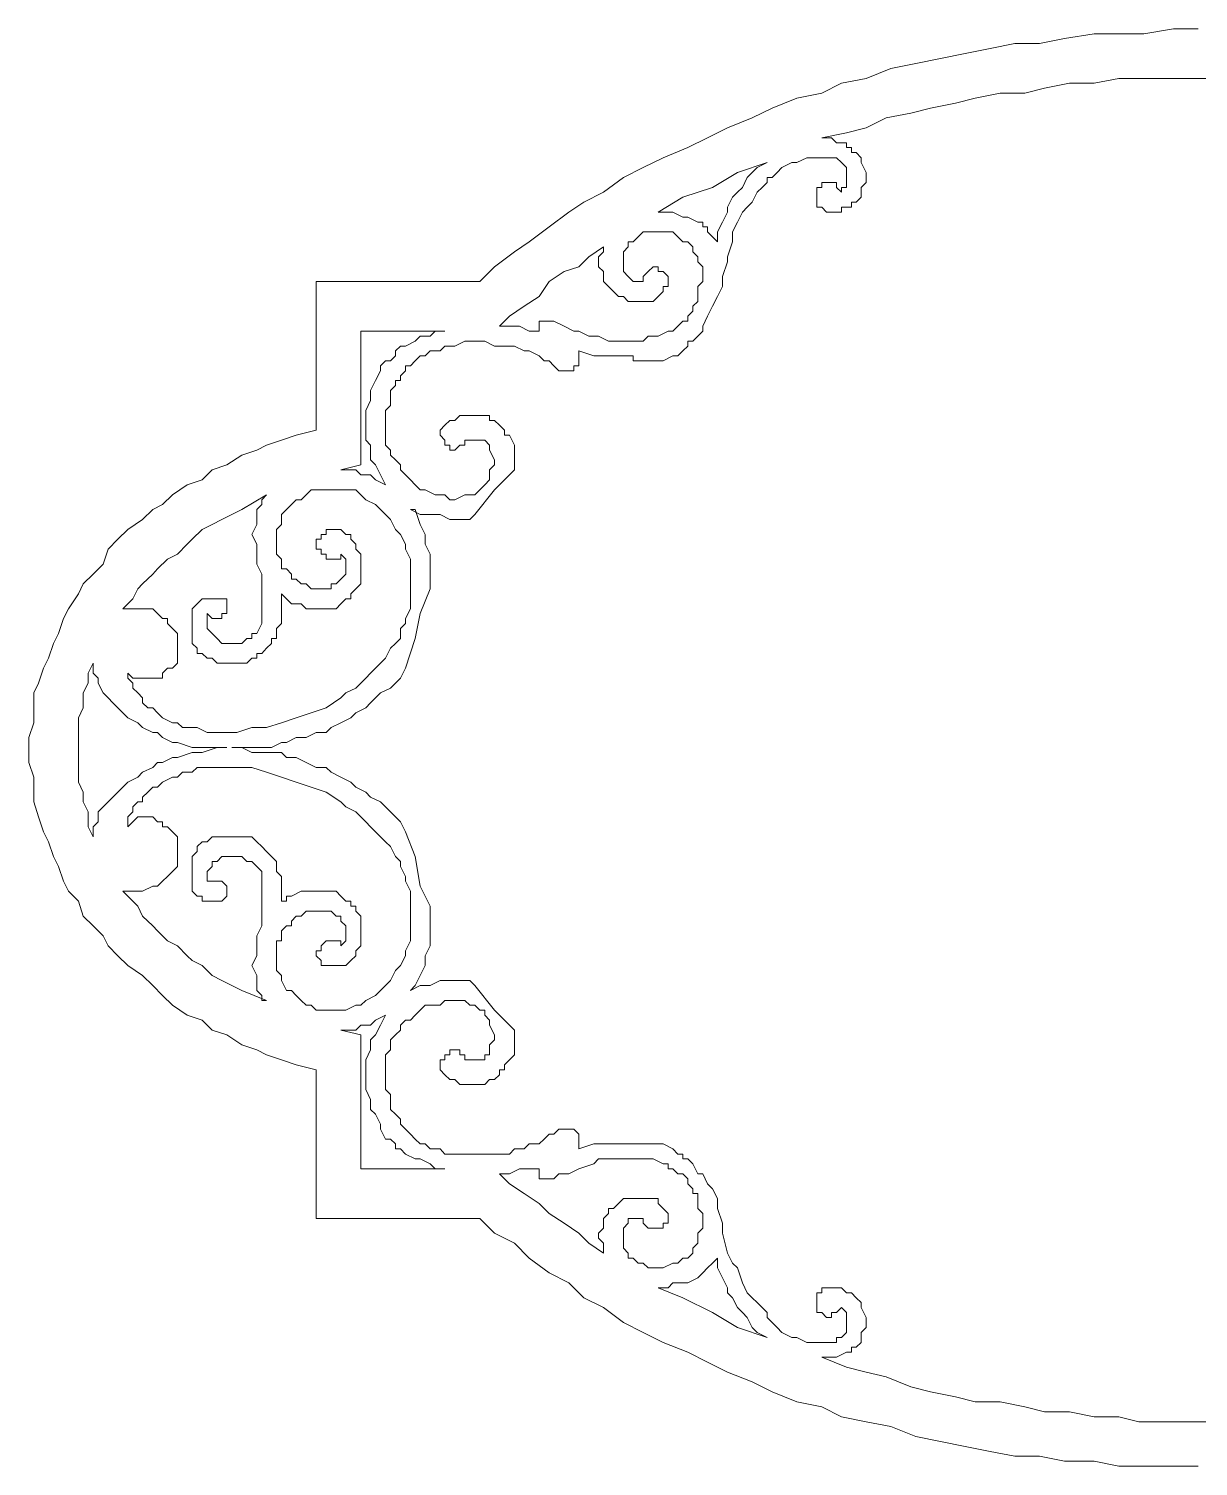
# Model space of a CAD drawing. Extents: x -66030 to 95157, y -13132 to 45879.
# Drawn here: x -7616 to -6694, y 9431 to 10564 of the extents above; entities that cross this region are included whole.
import ezdxf

# ---------------------------------------------------------------- set-up
doc = ezdxf.new("R2010")
doc.units = 0
doc.header["$LTSCALE"] = 100
doc.header["$MEASUREMENT"] = 0
doc.layers.get('0').update_dxf_attribs({"linetype": 'CONTINUOUS'})

msp = doc.modelspace()

# ---------------------------------------------------------------- linework, layer by layer
at = {"lineweight": 0}
for points in [[(-6694, 10563.6), (-6713.5, 10563.6), (-6736.9, 10559.7), (-6756.5, 10559.7), (-6776, 10559.7), (-6799.4, 10555.8), (-6819, 10551.9), (-6838.5, 10551.9), (-6858, 10548), (-6877.6, 10544.1), (-6897.1, 10540.2), (-6916.6, 10536.3), (-6936.2, 10532.4), (-6955.7, 10524.5), (-6975.2, 10520.6), (-6990.8, 10512.8), (-7010.4, 10508.9), (-7029.9, 10501.1), (-7045.5, 10493.3), (-7065, 10485.5), (-7080.7, 10477.7), (-7096.3, 10469.9), (-7115.8, 10462), (-7131.5, 10454.2), (-7147.1, 10446.4), (-7162.7, 10434.7), (-7178.3, 10426.9), (-7190, 10419.1), (-7205.7, 10407.4), (-7221.3, 10395.6), (-7233, 10387.8), (-7248.6, 10376.1), (-7260.3, 10364.4), (-7389.2, 10364.4), (-7389.2, 10247.2), (-7404.9, 10243.3), (-7416.6, 10239.4), (-7428.3, 10235.5), (-7436.1, 10231.6), (-7447.8, 10227.7), (-7459.6, 10219.9), (-7471.3, 10216), (-7479.1, 10208.2), (-7490.8, 10204.3), (-7502.5, 10196.4), (-7510.3, 10188.6), (-7518.1, 10184.7), (-7526, 10176.9), (-7537.7, 10169.1), (-7545.5, 10161.3), (-7553.3, 10153.5), (-7557.2, 10141.8), (-7565, 10133.9), (-7572.8, 10126.1), (-7576.7, 10118.3), (-7584.5, 10106.6), (-7588.4, 10098.8), (-7592.4, 10087.1), (-7596.3, 10079.3), (-7600.2, 10067.5), (-7604.1, 10059.7), (-7608, 10048), (-7611.9, 10040.2), (-7611.9, 10028.5), (-7611.9, 10016.8), (-7615.8, 10005), (-7615.8, 9997.2), (-7615.8, 9985.5), (-7611.9, 9973.8), (-7611.9, 9962.1), (-7611.9, 9954.3), (-7608, 9942.6), (-7604.1, 9930.8), (-7600.2, 9923), (-7596.3, 9911.3), (-7592.4, 9903.5), (-7588.4, 9891.8), (-7584.5, 9884), (-7576.7, 9876.2), (-7572.8, 9864.4), (-7565, 9856.6), (-7557.2, 9848.8), (-7553.3, 9841), (-7545.5, 9833.2), (-7537.7, 9825.4), (-7526, 9817.6), (-7518.1, 9809.7), (-7510.3, 9801.9), (-7502.5, 9794.1), (-7490.8, 9786.3), (-7479.1, 9782.4), (-7471.3, 9774.6), (-7459.6, 9770.7), (-7447.8, 9762.9), (-7436.1, 9759), (-7428.3, 9755.1), (-7416.6, 9751.2), (-7404.9, 9747.3), (-7389.2, 9743.3), (-7389.2, 9626.2), (-7260.3, 9626.2), (-7248.6, 9614.5), (-7233, 9606.6), (-7221.3, 9594.9), (-7205.7, 9583.2), (-7190, 9575.4), (-7178.3, 9563.7), (-7162.7, 9555.9), (-7147.1, 9544.1), (-7131.5, 9536.3), (-7115.8, 9528.5), (-7096.3, 9520.7), (-7080.7, 9512.9), (-7065, 9505.1), (-7045.5, 9497.3), (-7029.9, 9489.5), (-7010.4, 9481.6), (-6990.8, 9477.7), (-6975.2, 9469.9), (-6955.7, 9466), (-6936.2, 9462.1), (-6916.6, 9454.3), (-6897.1, 9450.4), (-6877.6, 9446.5), (-6858, 9442.6), (-6838.5, 9438.7), (-6819, 9438.7), (-6799.4, 9434.8), (-6776, 9434.8), (-6756.5, 9430.9), (-6736.9, 9430.9), (-6713.5, 9430.9), (-6694, 9430.9)], [(-6686.2, 9466), (-6701.8, 9466), (-6721.3, 9466), (-6740.9, 9466), (-6756.5, 9469.9), (-6776, 9469.9), (-6795.5, 9473.8), (-6815.1, 9473.8), (-6830.7, 9477.7), (-6850.2, 9481.6), (-6869.8, 9481.6), (-6885.4, 9485.6), (-6904.9, 9489.5), (-6920.5, 9493.4), (-6940.1, 9501.2), (-6955.7, 9505.1), (-6971.3, 9509), (-6990.8, 9516.8), (-6986.9, 9516.8), (-6983, 9516.8), (-6979.1, 9516.8), (-6979.1, 9516.8), (-6971.3, 9520.7), (-6971.3, 9520.7), (-6967.4, 9520.7), (-6967.4, 9524.6), (-6963.5, 9524.6), (-6959.6, 9528.5), (-6959.6, 9536.3), (-6955.7, 9540.2), (-6955.7, 9544.1), (-6955.7, 9548), (-6959.6, 9555.9), (-6959.6, 9559.8), (-6959.6, 9559.8), (-6963.5, 9563.7), (-6963.5, 9563.7), (-6967.4, 9567.6), (-6967.4, 9567.6), (-6971.3, 9567.6), (-6975.2, 9571.5), (-6975.2, 9571.5), (-6979.1, 9571.5), (-6983, 9571.5), (-6986.9, 9571.5), (-6986.9, 9571.5), (-6990.8, 9571.5), (-6990.8, 9567.6), (-6994.7, 9567.6), (-6994.7, 9567.6), (-6994.7, 9563.7), (-6994.7, 9563.7), (-6994.7, 9559.8), (-6994.7, 9559.8), (-6994.7, 9555.9), (-6994.7, 9555.9), (-6994.7, 9552), (-6994.7, 9552), (-6990.8, 9552), (-6990.8, 9552), (-6986.9, 9548), (-6986.9, 9548), (-6983, 9548), (-6983, 9552), (-6979.1, 9552), (-6979.1, 9552), (-6979.1, 9552), (-6975.2, 9555.9), (-6975.2, 9555.9), (-6975.2, 9555.9), (-6971.3, 9552), (-6971.3, 9548), (-6971.3, 9544.1), (-6971.3, 9544.1), (-6971.3, 9540.2), (-6971.3, 9536.3), (-6975.2, 9532.4), (-6975.2, 9532.4), (-6979.1, 9532.4), (-6979.1, 9528.5), (-6983, 9528.5), (-6986.9, 9528.5), (-6990.8, 9528.5), (-6998.6, 9528.5), (-7002.6, 9528.5), (-7010.4, 9532.4), (-7014.3, 9532.4), (-7022.1, 9536.3), (-7026, 9540.2), (-7029.9, 9544.1), (-7033.8, 9548), (-7033.8, 9552), (-7037.7, 9555.9), (-7041.6, 9559.8), (-7045.5, 9563.7), (-7049.4, 9567.6), (-7053.3, 9575.4), (-7057.2, 9587.1), (-7061.1, 9591), (-7065, 9598.8), (-7069, 9614.5), (-7069, 9622.3), (-7072.9, 9634), (-7072.9, 9641.8), (-7076.8, 9649.6), (-7080.7, 9653.5), (-7084.6, 9661.3), (-7088.5, 9661.3), (-7088.5, 9661.3), (-7092.4, 9669.1), (-7092.4, 9669.1), (-7096.3, 9673), (-7100.2, 9673), (-7100.2, 9676.9), (-7104.1, 9676.9), (-7108, 9680.9), (-7115.8, 9684.8), (-7119.7, 9684.8), (-7123.6, 9684.8), (-7127.5, 9684.8), (-7131.5, 9684.8), (-7135.4, 9684.8), (-7139.3, 9684.8), (-7143.2, 9684.8), (-7151, 9684.8), (-7158.8, 9684.8), (-7170.5, 9684.8), (-7182.2, 9680.9), (-7182.2, 9684.8), (-7182.2, 9688.7), (-7182.2, 9692.6), (-7186.1, 9696.5), (-7186.1, 9696.5), (-7186.1, 9696.5), (-7190, 9696.5), (-7190, 9696.5), (-7193.9, 9696.5), (-7197.9, 9696.5), (-7201.8, 9692.6), (-7205.7, 9692.6), (-7209.6, 9688.7), (-7213.5, 9684.8), (-7221.3, 9684.8), (-7225.2, 9680.9), (-7233, 9680.9), (-7236.9, 9676.9), (-7248.6, 9676.9), (-7256.4, 9676.9), (-7268.2, 9676.9), (-7272.1, 9676.9), (-7279.9, 9676.9), (-7283.8, 9676.9), (-7287.7, 9676.9), (-7291.6, 9680.9), (-7299.4, 9680.9), (-7303.3, 9684.8), (-7307.2, 9684.8), (-7311.1, 9688.7), (-7315, 9692.6), (-7318.9, 9696.5), (-7318.9, 9696.5), (-7322.8, 9700.4), (-7322.8, 9704.3), (-7326.7, 9708.2), (-7326.7, 9708.2), (-7330.7, 9712.1), (-7330.7, 9716), (-7330.7, 9723.8), (-7334.6, 9727.7), (-7334.6, 9731.6), (-7334.6, 9739.4), (-7334.6, 9743.3), (-7334.6, 9747.3), (-7334.6, 9751.2), (-7334.6, 9755.1), (-7330.7, 9759), (-7330.7, 9766.8), (-7326.7, 9770.7), (-7322.8, 9774.6), (-7322.8, 9778.5), (-7318.9, 9782.4), (-7315, 9782.4), (-7311.1, 9786.3), (-7307.2, 9790.2), (-7303.3, 9794.1), (-7295.5, 9794.1), (-7291.6, 9794.1), (-7287.7, 9798), (-7283.8, 9798), (-7279.9, 9798), (-7272.1, 9798), (-7268.2, 9794.1), (-7264.3, 9794.1), (-7260.3, 9790.2), (-7256.4, 9790.2), (-7256.4, 9786.3), (-7256.4, 9786.3), (-7252.5, 9782.4), (-7252.5, 9778.5), (-7248.6, 9770.7), (-7248.6, 9766.8), (-7252.5, 9762.9), (-7252.5, 9759), (-7252.5, 9755.1), (-7256.4, 9755.1), (-7256.4, 9751.2), (-7260.3, 9751.2), (-7260.3, 9751.2), (-7264.3, 9751.2), (-7264.3, 9751.2), (-7268.2, 9751.2), (-7272.1, 9751.2), (-7272.1, 9755.1), (-7276, 9755.1), (-7276, 9759), (-7279.9, 9759), (-7279.9, 9759), (-7283.8, 9759), (-7283.8, 9755.1), (-7287.7, 9755.1), (-7287.7, 9755.1), (-7287.7, 9751.2), (-7291.6, 9751.2), (-7291.6, 9747.3), (-7291.6, 9747.3), (-7291.6, 9743.3), (-7287.7, 9739.4), (-7287.7, 9739.4), (-7283.8, 9735.5), (-7279.9, 9735.5), (-7276, 9731.6), (-7272.1, 9731.6), (-7272.1, 9731.6), (-7268.2, 9731.6), (-7264.3, 9731.6), (-7260.3, 9731.6), (-7256.4, 9731.6), (-7252.5, 9735.5), (-7252.5, 9735.5), (-7248.6, 9735.5), (-7244.7, 9739.4), (-7244.7, 9743.3), (-7240.8, 9743.3), (-7240.8, 9747.3), (-7236.9, 9751.2), (-7233, 9755.1), (-7233, 9759), (-7233, 9766.8), (-7233, 9770.7), (-7233, 9774.6), (-7248.6, 9790.2), (-7264.3, 9809.7), (-7264.3, 9809.7), (-7268.2, 9813.7), (-7272.1, 9813.7), (-7279.9, 9813.7), (-7283.8, 9813.7), (-7291.6, 9813.7), (-7299.4, 9809.7), (-7307.2, 9809.7), (-7315, 9805.8), (-7311.1, 9809.7), (-7307.2, 9817.6), (-7303.3, 9825.4), (-7303.3, 9833.2), (-7299.4, 9841), (-7299.4, 9848.8), (-7299.4, 9856.6), (-7299.4, 9864.4), (-7299.4, 9872.2), (-7307.2, 9887.9), (-7311.1, 9911.3), (-7318.9, 9930.8), (-7318.9, 9930.8), (-7322.8, 9938.6), (-7330.7, 9946.5), (-7338.5, 9954.3), (-7346.3, 9958.2), (-7350.2, 9962.1), (-7358, 9966), (-7361.9, 9969.9), (-7369.7, 9973.8), (-7377.5, 9977.7), (-7381.4, 9981.6), (-7389.2, 9981.6), (-7397.1, 9985.5), (-7404.9, 9989.4), (-7412.7, 9989.4), (-7416.6, 9993.3), (-7424.4, 9993.3), (-7432.2, 9993.3), (-7440, 9993.3), (-7447.8, 9997.2), (-7455.6, 9997.2), (-7447.8, 9997.2), (-7440, 9997.2), (-7432.2, 9997.2), (-7424.4, 9997.2), (-7416.6, 10001.1), (-7412.7, 10001.1), (-7404.9, 10005), (-7397.1, 10005), (-7389.2, 10009), (-7381.4, 10009), (-7377.5, 10012.9), (-7369.7, 10016.8), (-7361.9, 10020.7), (-7358, 10024.6), (-7350.2, 10028.5), (-7346.3, 10032.4), (-7338.5, 10040.2), (-7330.7, 10044.1), (-7322.8, 10051.9), (-7318.9, 10059.7), (-7318.9, 10059.7), (-7311.1, 10083.2), (-7307.2, 10102.7), (-7299.4, 10122.2), (-7299.4, 10126.1), (-7299.4, 10133.9), (-7299.4, 10141.8), (-7299.4, 10149.6), (-7303.3, 10157.4), (-7303.3, 10165.2), (-7307.2, 10173), (-7311.1, 10184.7), (-7315, 10184.7), (-7307.2, 10180.8), (-7299.4, 10180.8), (-7291.6, 10180.8), (-7283.8, 10176.9), (-7279.9, 10176.9), (-7272.1, 10176.9), (-7268.2, 10176.9), (-7264.3, 10180.8), (-7264.3, 10180.8), (-7248.6, 10200.3), (-7233, 10216), (-7233, 10219.9), (-7233, 10223.8), (-7233, 10231.6), (-7233, 10235.5), (-7236.9, 10243.3), (-7240.8, 10243.3), (-7240.8, 10247.2), (-7244.7, 10251.1), (-7244.7, 10251.1), (-7248.6, 10255), (-7252.5, 10255), (-7252.5, 10258.9), (-7256.4, 10258.9), (-7260.3, 10258.9), (-7264.3, 10258.9), (-7268.2, 10258.9), (-7272.1, 10258.9), (-7272.1, 10258.9), (-7276, 10258.9), (-7279.9, 10255), (-7283.8, 10255), (-7287.7, 10251.1), (-7287.7, 10251.1), (-7291.6, 10247.2), (-7291.6, 10247.2), (-7291.6, 10243.3), (-7291.6, 10243.3), (-7287.7, 10239.4), (-7287.7, 10239.4), (-7287.7, 10235.5), (-7283.8, 10235.5), (-7283.8, 10231.6), (-7279.9, 10231.6), (-7279.9, 10231.6), (-7276, 10235.5), (-7276, 10235.5), (-7272.1, 10235.5), (-7272.1, 10239.4), (-7268.2, 10239.4), (-7264.3, 10239.4), (-7264.3, 10239.4), (-7260.3, 10239.4), (-7260.3, 10239.4), (-7256.4, 10239.4), (-7256.4, 10239.4), (-7252.5, 10235.5), (-7252.5, 10235.5), (-7252.5, 10231.6), (-7248.6, 10223.8), (-7248.6, 10219.9), (-7252.5, 10216), (-7252.5, 10208.2), (-7256.4, 10204.3), (-7256.4, 10204.3), (-7256.4, 10204.3), (-7260.3, 10200.3), (-7264.3, 10196.4), (-7268.2, 10196.4), (-7272.1, 10196.4), (-7279.9, 10192.5), (-7283.8, 10192.5), (-7287.7, 10196.4), (-7291.6, 10196.4), (-7295.5, 10196.4), (-7303.3, 10200.3), (-7307.2, 10200.3), (-7311.1, 10204.3), (-7315, 10208.2), (-7318.9, 10212.1), (-7322.8, 10216), (-7322.8, 10219.9), (-7326.7, 10223.8), (-7330.7, 10227.7), (-7330.7, 10231.6), (-7334.6, 10235.5), (-7334.6, 10239.4), (-7334.6, 10243.3), (-7334.6, 10247.2), (-7334.6, 10255), (-7334.6, 10258.9), (-7334.6, 10262.8), (-7330.7, 10266.7), (-7330.7, 10274.6), (-7330.7, 10278.5), (-7326.7, 10282.4), (-7326.7, 10286.3), (-7322.8, 10286.3), (-7322.8, 10290.2), (-7318.9, 10294.1), (-7318.9, 10298), (-7315, 10298), (-7311.1, 10301.9), (-7307.2, 10305.8), (-7303.3, 10305.8), (-7299.4, 10309.7), (-7291.6, 10309.7), (-7287.7, 10313.6), (-7283.8, 10313.6), (-7279.9, 10313.6), (-7272.1, 10317.5), (-7268.2, 10317.5), (-7256.4, 10317.5), (-7248.6, 10313.6), (-7236.9, 10313.6), (-7233, 10313.6), (-7225.2, 10309.7), (-7221.3, 10309.7), (-7213.5, 10305.8), (-7209.6, 10301.9), (-7205.7, 10301.9), (-7201.8, 10298), (-7197.9, 10294.1), (-7193.9, 10294.1), (-7190, 10294.1), (-7190, 10294.1), (-7186.1, 10294.1), (-7186.1, 10294.1), (-7186.1, 10298), (-7182.2, 10298), (-7182.2, 10301.9), (-7182.2, 10305.8), (-7182.2, 10309.7), (-7170.5, 10305.8), (-7158.8, 10305.8), (-7151, 10305.8), (-7143.2, 10305.8), (-7139.3, 10305.8), (-7139.3, 10301.9), (-7135.4, 10301.9), (-7127.5, 10301.9), (-7123.6, 10301.9), (-7119.7, 10301.9), (-7115.8, 10301.9), (-7108, 10305.8), (-7104.1, 10305.8), (-7100.2, 10309.7), (-7096.3, 10313.6), (-7096.3, 10317.5), (-7092.4, 10317.5), (-7088.5, 10321.4), (-7084.6, 10325.3), (-7084.6, 10329.2), (-7080.7, 10337.1), (-7076.8, 10344.9), (-7072.9, 10352.7), (-7069, 10360.5), (-7069, 10368.3), (-7065, 10380), (-7065, 10383.9), (-7061.1, 10395.6), (-7061.1, 10403.5), (-7057.2, 10411.3), (-7053.3, 10419.1), (-7049.4, 10423), (-7045.5, 10426.9), (-7041.6, 10434.7), (-7037.7, 10438.6), (-7033.8, 10442.5), (-7033.8, 10446.4), (-7029.9, 10446.4), (-7026, 10450.3), (-7022.1, 10454.2), (-7014.3, 10458.1), (-7010.4, 10458.1), (-7002.6, 10462), (-6998.6, 10462), (-6990.8, 10462), (-6986.9, 10462), (-6983, 10462), (-6979.1, 10462), (-6979.1, 10462), (-6975.2, 10458.1), (-6975.2, 10458.1), (-6971.3, 10454.2), (-6971.3, 10450.3), (-6971.3, 10450.3), (-6971.3, 10446.4), (-6971.3, 10442.5), (-6971.3, 10438.6), (-6975.2, 10438.6), (-6975.2, 10434.7), (-6975.2, 10434.7), (-6979.1, 10438.6), (-6979.1, 10438.6), (-6979.1, 10442.5), (-6983, 10442.5), (-6983, 10442.5), (-6986.9, 10442.5), (-6986.9, 10442.5), (-6990.8, 10442.5), (-6990.8, 10438.6), (-6994.7, 10438.6), (-6994.7, 10438.6), (-6994.7, 10434.7), (-6994.7, 10434.7), (-6994.7, 10430.8), (-6994.7, 10430.8), (-6994.7, 10430.8), (-6994.7, 10426.9), (-6994.7, 10426.9), (-6994.7, 10423), (-6990.8, 10423), (-6990.8, 10423), (-6986.9, 10419.1), (-6986.9, 10419.1), (-6983, 10419.1), (-6979.1, 10419.1), (-6975.2, 10419.1), (-6975.2, 10423), (-6971.3, 10423), (-6967.4, 10423), (-6967.4, 10426.9), (-6963.5, 10426.9), (-6963.5, 10426.9), (-6959.6, 10430.8), (-6959.6, 10430.8), (-6959.6, 10438.6), (-6955.7, 10442.5), (-6955.7, 10446.4), (-6955.7, 10450.3), (-6959.6, 10458.1), (-6959.6, 10462), (-6963.5, 10466), (-6967.4, 10466), (-6967.4, 10469.9), (-6971.3, 10469.9), (-6971.3, 10473.8), (-6979.1, 10473.8), (-6979.1, 10473.8), (-6983, 10477.7), (-6986.9, 10477.7), (-6990.8, 10477.7), (-6971.3, 10481.6), (-6955.7, 10485.5), (-6940.1, 10493.3), (-6920.5, 10497.2), (-6904.9, 10501.1), (-6885.4, 10505), (-6869.8, 10508.9), (-6850.2, 10512.8), (-6830.7, 10512.8), (-6815.1, 10516.7), (-6795.5, 10520.6), (-6776, 10520.6), (-6756.5, 10524.5), (-6740.9, 10524.5), (-6721.3, 10524.5), (-6701.8, 10524.5), (-6686.2, 10524.5)]]:
    msp.add_lwpolyline(points, dxfattribs=at)
for points in [[(-7119.7, 10419.1), (-7111.9, 10419.1), (-7108, 10419.1), (-7100.2, 10415.2), (-7096.3, 10415.2), (-7088.5, 10411.3), (-7084.6, 10411.3), (-7084.6, 10407.4), (-7080.7, 10407.4), (-7080.7, 10403.5), (-7076.8, 10399.6), (-7072.9, 10395.6), (-7072.9, 10403.5), (-7069, 10411.3), (-7065, 10419.1), (-7065, 10423), (-7061.1, 10430.8), (-7057.2, 10434.7), (-7053.3, 10438.6), (-7049.4, 10446.4), (-7045.5, 10450.3), (-7041.6, 10454.2), (-7033.8, 10458.1), (-7057.2, 10450.3), (-7076.8, 10438.6), (-7100.2, 10430.8), (-7119.7, 10419.1)], [(-7244.7, 10329.2), (-7236.9, 10329.2), (-7229.1, 10329.2), (-7221.3, 10325.3), (-7213.5, 10325.3), (-7213.5, 10325.3), (-7213.5, 10329.2), (-7213.5, 10333.1), (-7213.5, 10333.1), (-7213.5, 10333.1), (-7209.6, 10333.1), (-7209.6, 10333.1), (-7209.6, 10333.1), (-7205.7, 10333.1), (-7205.7, 10333.1), (-7201.8, 10333.1), (-7193.9, 10329.2), (-7186.1, 10325.3), (-7182.2, 10325.3), (-7174.4, 10321.4), (-7166.6, 10321.4), (-7158.8, 10317.5), (-7147.1, 10317.5), (-7139.3, 10317.5), (-7131.5, 10317.5), (-7127.5, 10321.4), (-7119.7, 10321.4), (-7111.9, 10325.3), (-7108, 10325.3), (-7104.1, 10329.2), (-7104.1, 10329.2), (-7100.2, 10333.1), (-7096.3, 10333.1), (-7096.3, 10337.1), (-7092.4, 10341), (-7092.4, 10344.9), (-7088.5, 10348.8), (-7088.5, 10352.7), (-7088.5, 10356.6), (-7088.5, 10360.5), (-7084.6, 10364.4), (-7084.6, 10368.3), (-7084.6, 10372.2), (-7084.6, 10376.1), (-7088.5, 10380), (-7088.5, 10383.9), (-7088.5, 10383.9), (-7092.4, 10387.8), (-7092.4, 10391.7), (-7096.3, 10395.6), (-7100.2, 10395.6), (-7104.1, 10399.6), (-7108, 10403.5), (-7115.8, 10403.5), (-7119.7, 10403.5), (-7123.6, 10403.5), (-7127.5, 10403.5), (-7131.5, 10403.5), (-7135.4, 10399.6), (-7139.3, 10395.6), (-7143.2, 10395.6), (-7143.2, 10391.7), (-7147.1, 10387.8), (-7147.1, 10383.9), (-7147.1, 10380), (-7147.1, 10380), (-7147.1, 10376.1), (-7147.1, 10372.2), (-7143.2, 10368.3), (-7143.2, 10368.3), (-7143.2, 10368.3), (-7139.3, 10364.4), (-7135.4, 10364.4), (-7131.5, 10364.4), (-7131.5, 10364.4), (-7131.5, 10368.3), (-7131.5, 10368.3), (-7127.5, 10372.2), (-7127.5, 10372.2), (-7123.6, 10376.1), (-7119.7, 10376.1), (-7119.7, 10372.2), (-7115.8, 10372.2), (-7115.8, 10372.2), (-7115.8, 10372.2), (-7111.9, 10368.3), (-7111.9, 10364.4), (-7111.9, 10360.5), (-7115.8, 10360.5), (-7115.8, 10356.6), (-7119.7, 10352.7), (-7119.7, 10352.7), (-7123.6, 10348.8), (-7127.5, 10348.8), (-7131.5, 10348.8), (-7135.4, 10348.8), (-7139.3, 10348.8), (-7143.2, 10348.8), (-7147.1, 10352.7), (-7151, 10352.7), (-7151, 10352.7), (-7154.9, 10356.6), (-7158.8, 10360.5), (-7158.8, 10360.5), (-7162.7, 10364.4), (-7162.7, 10368.3), (-7162.7, 10372.2), (-7166.6, 10376.1), (-7166.6, 10380), (-7166.6, 10383.9), (-7162.7, 10387.8), (-7162.7, 10387.8), (-7162.7, 10391.7), (-7174.4, 10383.9), (-7182.2, 10376.1), (-7193.9, 10372.2), (-7205.7, 10364.4), (-7213.5, 10352.7), (-7225.2, 10344.9), (-7236.9, 10337.1), (-7244.7, 10329.2)], [(-7334.6, 10204.3), (-7338.5, 10212.1), (-7342.4, 10219.9), (-7346.3, 10223.8), (-7346.3, 10227.7), (-7346.3, 10235.5), (-7350.2, 10239.4), (-7350.2, 10243.3), (-7350.2, 10251.1), (-7350.2, 10258.9), (-7350.2, 10262.8), (-7346.3, 10270.7), (-7346.3, 10278.5), (-7342.4, 10286.3), (-7338.5, 10294.1), (-7338.5, 10294.1), (-7338.5, 10298), (-7334.6, 10301.9), (-7330.7, 10301.9), (-7326.7, 10305.8), (-7326.7, 10309.7), (-7322.8, 10313.6), (-7318.9, 10313.6), (-7311.1, 10317.5), (-7307.2, 10321.4), (-7299.4, 10321.4), (-7295.5, 10325.3), (-7287.7, 10325.3), (-7354.1, 10325.3), (-7354.1, 10219.9), (-7369.7, 10216), (-7365.8, 10216), (-7358, 10216), (-7354.1, 10212.1), (-7350.2, 10212.1), (-7346.3, 10212.1), (-7342.4, 10208.2), (-7334.6, 10204.3)], [(-7541.6, 10106.6), (-7537.7, 10106.6), (-7533.8, 10106.6), (-7529.9, 10106.6), (-7526, 10106.6), (-7518.1, 10106.6), (-7514.2, 10102.7), (-7510.3, 10098.8), (-7506.4, 10098.8), (-7506.4, 10094.9), (-7502.5, 10091), (-7502.5, 10091), (-7498.6, 10087.1), (-7498.6, 10083.2), (-7498.6, 10075.4), (-7498.6, 10071.4), (-7498.6, 10067.5), (-7498.6, 10063.6), (-7502.5, 10059.7), (-7506.4, 10059.7), (-7510.3, 10055.8), (-7510.3, 10051.9), (-7514.2, 10051.9), (-7518.1, 10051.9), (-7526, 10051.9), (-7529.9, 10051.9), (-7533.8, 10051.9), (-7537.7, 10055.8), (-7537.7, 10051.9), (-7533.8, 10048), (-7533.8, 10044.1), (-7529.9, 10040.2), (-7526, 10036.3), (-7526, 10032.4), (-7522, 10028.5), (-7518.1, 10028.5), (-7514.2, 10024.6), (-7510.3, 10020.7), (-7502.5, 10016.8), (-7498.6, 10016.8), (-7494.7, 10012.9), (-7486.9, 10012.9), (-7483, 10012.9), (-7475.2, 10009), (-7463.5, 10009), (-7451.7, 10009), (-7440, 10012.9), (-7428.3, 10012.9), (-7416.6, 10016.8), (-7404.9, 10020.7), (-7393.2, 10024.6), (-7381.4, 10028.5), (-7369.7, 10036.3), (-7365.8, 10040.2), (-7358, 10044.1), (-7354.1, 10048), (-7350.2, 10051.9), (-7346.3, 10055.8), (-7342.4, 10059.7), (-7338.5, 10063.6), (-7334.6, 10067.5), (-7330.7, 10075.4), (-7326.7, 10079.3), (-7322.8, 10083.2), (-7322.8, 10091), (-7318.9, 10094.9), (-7318.9, 10098.8), (-7315, 10106.6), (-7315, 10114.4), (-7315, 10118.3), (-7315, 10126.1), (-7315, 10133.9), (-7315, 10141.8), (-7315, 10145.7), (-7318.9, 10153.5), (-7318.9, 10157.4), (-7322.8, 10165.2), (-7326.7, 10169.1), (-7330.7, 10176.9), (-7334.6, 10180.8), (-7338.5, 10184.7), (-7342.4, 10188.6), (-7350.2, 10192.5), (-7354.1, 10196.4), (-7358, 10200.3), (-7365.8, 10200.3), (-7369.7, 10200.3), (-7373.6, 10200.3), (-7377.5, 10200.3), (-7385.3, 10200.3), (-7389.2, 10200.3), (-7393.2, 10200.3), (-7397.1, 10196.4), (-7401, 10192.5), (-7404.9, 10192.5), (-7408.8, 10188.6), (-7412.7, 10184.7), (-7416.6, 10180.8), (-7416.6, 10173), (-7420.5, 10169.1), (-7420.5, 10161.3), (-7420.5, 10161.3), (-7420.5, 10157.4), (-7420.5, 10153.5), (-7420.5, 10149.6), (-7420.5, 10149.6), (-7416.6, 10145.7), (-7416.6, 10141.8), (-7416.6, 10137.9), (-7412.7, 10137.9), (-7408.8, 10133.9), (-7408.8, 10130), (-7404.9, 10130), (-7401, 10126.1), (-7397.1, 10126.1), (-7393.2, 10122.2), (-7389.2, 10122.2), (-7385.3, 10122.2), (-7381.4, 10122.2), (-7377.5, 10122.2), (-7377.5, 10126.1), (-7373.6, 10126.1), (-7369.7, 10130), (-7369.7, 10130), (-7365.8, 10133.9), (-7365.8, 10137.9), (-7365.8, 10141.8), (-7365.8, 10145.7), (-7369.7, 10149.6), (-7369.7, 10145.7), (-7373.6, 10145.7), (-7377.5, 10145.7), (-7381.4, 10145.7), (-7381.4, 10149.6), (-7385.3, 10149.6), (-7385.3, 10149.6), (-7385.3, 10153.5), (-7385.3, 10153.5), (-7389.2, 10153.5), (-7389.2, 10157.4), (-7389.2, 10157.4), (-7389.2, 10161.3), (-7385.3, 10161.3), (-7385.3, 10161.3), (-7385.3, 10165.2), (-7385.3, 10165.2), (-7381.4, 10165.2), (-7381.4, 10169.1), (-7377.5, 10169.1), (-7373.6, 10169.1), (-7369.7, 10169.1), (-7365.8, 10165.2), (-7361.9, 10165.2), (-7361.9, 10161.3), (-7358, 10157.4), (-7358, 10153.5), (-7354.1, 10149.6), (-7354.1, 10145.7), (-7354.1, 10141.8), (-7354.1, 10137.9), (-7354.1, 10133.9), (-7354.1, 10130), (-7354.1, 10126.1), (-7358, 10122.2), (-7358, 10122.2), (-7361.9, 10118.3), (-7361.9, 10114.4), (-7365.8, 10114.4), (-7369.7, 10110.5), (-7369.7, 10110.5), (-7373.6, 10106.6), (-7377.5, 10106.6), (-7381.4, 10106.6), (-7385.3, 10106.6), (-7389.2, 10106.6), (-7393.2, 10106.6), (-7397.1, 10106.6), (-7401, 10110.5), (-7408.8, 10110.5), (-7412.7, 10114.4), (-7412.7, 10114.4), (-7416.6, 10118.3), (-7416.6, 10114.4), (-7416.6, 10110.5), (-7416.6, 10102.7), (-7416.6, 10098.8), (-7416.6, 10094.9), (-7420.5, 10091), (-7420.5, 10087.1), (-7420.5, 10083.2), (-7424.4, 10083.2), (-7424.4, 10079.3), (-7428.3, 10075.4), (-7432.2, 10071.4), (-7436.1, 10071.4), (-7436.1, 10067.5), (-7440, 10067.5), (-7443.9, 10063.6), (-7447.8, 10063.6), (-7451.7, 10063.6), (-7455.6, 10063.6), (-7459.6, 10063.6), (-7463.5, 10063.6), (-7467.4, 10063.6), (-7471.3, 10067.5), (-7475.2, 10067.5), (-7479.1, 10071.4), (-7483, 10071.4), (-7483, 10075.4), (-7486.9, 10079.3), (-7486.9, 10083.2), (-7486.9, 10087.1), (-7486.9, 10091), (-7486.9, 10094.9), (-7486.9, 10098.8), (-7486.9, 10102.7), (-7486.9, 10106.6), (-7483, 10110.5), (-7483, 10110.5), (-7479.1, 10114.4), (-7479.1, 10114.4), (-7475.2, 10114.4), (-7471.3, 10114.4), (-7467.4, 10114.4), (-7463.5, 10114.4), (-7463.5, 10114.4), (-7459.6, 10114.4), (-7459.6, 10110.5), (-7459.6, 10110.5), (-7459.6, 10106.6), (-7459.6, 10106.6), (-7459.6, 10102.7), (-7459.6, 10102.7), (-7463.5, 10102.7), (-7463.5, 10098.8), (-7463.5, 10098.8), (-7467.4, 10098.8), (-7471.3, 10098.8), (-7475.2, 10102.7), (-7475.2, 10098.8), (-7475.2, 10094.9), (-7475.2, 10091), (-7471.3, 10087.1), (-7471.3, 10087.1), (-7467.4, 10083.2), (-7467.4, 10083.2), (-7463.5, 10079.3), (-7459.6, 10079.3), (-7455.6, 10079.3), (-7451.7, 10079.3), (-7447.8, 10079.3), (-7443.9, 10083.2), (-7440, 10083.2), (-7440, 10087.1), (-7436.1, 10087.1), (-7436.1, 10087.1), (-7432.2, 10094.9), (-7432.2, 10094.9), (-7432.2, 10098.8), (-7432.2, 10106.6), (-7432.2, 10114.4), (-7432.2, 10118.3), (-7432.2, 10126.1), (-7432.2, 10133.9), (-7436.1, 10141.8), (-7436.1, 10149.6), (-7436.1, 10157.4), (-7440, 10165.2), (-7436.1, 10173), (-7436.1, 10176.9), (-7436.1, 10180.8), (-7436.1, 10184.7), (-7432.2, 10188.6), (-7432.2, 10192.5), (-7428.3, 10196.4), (-7447.8, 10184.7), (-7455.6, 10180.8), (-7463.5, 10176.9), (-7471.3, 10173), (-7479.1, 10169.1), (-7486.9, 10161.3), (-7490.8, 10157.4), (-7498.6, 10149.6), (-7506.4, 10145.7), (-7514.2, 10137.9), (-7518.1, 10133.9), (-7526, 10126.1), (-7529.9, 10122.2), (-7533.8, 10114.4), (-7541.6, 10106.6)], [(-7459.6, 9997.2), (-7467.4, 9997.2), (-7479.1, 9993.3), (-7486.9, 9993.3), (-7498.6, 9989.4), (-7502.5, 9989.4), (-7510.3, 9985.5), (-7514.2, 9985.5), (-7518.1, 9981.6), (-7526, 9977.7), (-7529.9, 9973.8), (-7537.7, 9969.9), (-7541.6, 9966), (-7545.5, 9962.1), (-7549.4, 9958.2), (-7553.3, 9954.3), (-7557.2, 9950.4), (-7561.1, 9946.5), (-7561.1, 9938.6), (-7565, 9934.7), (-7565, 9926.9), (-7568.9, 9934.7), (-7568.9, 9946.5), (-7572.8, 9954.3), (-7572.8, 9962.1), (-7576.7, 9969.9), (-7576.7, 9977.7), (-7576.7, 9985.5), (-7576.7, 9997.2), (-7576.7, 10005), (-7576.7, 10012.9), (-7576.7, 10020.7), (-7572.8, 10028.5), (-7572.8, 10040.2), (-7568.9, 10048), (-7568.9, 10055.8), (-7565, 10063.6), (-7565, 10055.8), (-7561.1, 10051.9), (-7561.1, 10048), (-7557.2, 10040.2), (-7553.3, 10036.3), (-7549.4, 10032.4), (-7545.5, 10028.5), (-7541.6, 10024.6), (-7537.7, 10020.7), (-7529.9, 10016.8), (-7526, 10012.9), (-7518.1, 10009), (-7514.2, 10009), (-7510.3, 10005), (-7502.5, 10001.1), (-7498.6, 10001.1), (-7486.9, 9997.2), (-7479.1, 9997.2), (-7467.4, 9997.2), (-7459.6, 9997.2), (-7459.6, 9997.2)], [(-7541.6, 9884), (-7537.7, 9884), (-7533.8, 9884), (-7529.9, 9884), (-7526, 9884), (-7518.1, 9887.9), (-7514.2, 9887.9), (-7510.3, 9891.8), (-7506.4, 9895.7), (-7506.4, 9895.7), (-7502.5, 9899.6), (-7502.5, 9899.6), (-7498.6, 9903.5), (-7498.6, 9911.3), (-7498.6, 9915.2), (-7498.6, 9919.1), (-7498.6, 9923), (-7498.6, 9926.9), (-7502.5, 9930.8), (-7506.4, 9934.7), (-7510.3, 9934.7), (-7510.3, 9938.6), (-7514.2, 9938.6), (-7518.1, 9942.6), (-7526, 9942.6), (-7529.9, 9942.6), (-7533.8, 9938.6), (-7537.7, 9934.7), (-7537.7, 9942.6), (-7533.8, 9946.5), (-7533.8, 9950.4), (-7529.9, 9954.3), (-7526, 9954.3), (-7526, 9958.2), (-7522, 9962.1), (-7518.1, 9966), (-7514.2, 9966), (-7510.3, 9969.9), (-7502.5, 9973.8), (-7498.6, 9973.8), (-7494.7, 9977.7), (-7486.9, 9977.7), (-7483, 9981.6), (-7475.2, 9981.6), (-7463.5, 9981.6), (-7451.7, 9981.6), (-7440, 9981.6), (-7428.3, 9977.7), (-7416.6, 9973.8), (-7404.9, 9969.9), (-7393.2, 9966), (-7381.4, 9962.1), (-7369.7, 9954.3), (-7365.8, 9950.4), (-7358, 9946.5), (-7354.1, 9942.6), (-7350.2, 9938.6), (-7346.3, 9934.7), (-7342.4, 9930.8), (-7338.5, 9926.9), (-7334.6, 9923), (-7330.7, 9919.1), (-7326.7, 9911.3), (-7322.8, 9907.4), (-7322.8, 9903.5), (-7318.9, 9895.7), (-7318.9, 9891.8), (-7315, 9884), (-7315, 9876.2), (-7315, 9872.2), (-7315, 9864.4), (-7315, 9856.6), (-7315, 9852.7), (-7315, 9844.9), (-7318.9, 9837.1), (-7318.9, 9833.2), (-7322.8, 9825.4), (-7326.7, 9821.5), (-7330.7, 9813.7), (-7334.6, 9809.7), (-7338.5, 9805.8), (-7342.4, 9801.9), (-7350.2, 9798), (-7354.1, 9794.1), (-7358, 9794.1), (-7365.8, 9790.2), (-7369.7, 9790.2), (-7373.6, 9790.2), (-7377.5, 9790.2), (-7385.3, 9790.2), (-7389.2, 9790.2), (-7393.2, 9794.1), (-7397.1, 9794.1), (-7401, 9798), (-7404.9, 9801.9), (-7408.8, 9805.8), (-7412.7, 9805.8), (-7416.6, 9813.7), (-7416.6, 9817.6), (-7420.5, 9821.5), (-7420.5, 9829.3), (-7420.5, 9833.2), (-7420.5, 9833.2), (-7420.5, 9837.1), (-7420.5, 9841), (-7420.5, 9844.9), (-7416.6, 9844.9), (-7416.6, 9848.8), (-7416.6, 9852.7), (-7412.7, 9856.6), (-7408.8, 9856.6), (-7408.8, 9860.5), (-7404.9, 9864.4), (-7401, 9864.4), (-7397.1, 9868.3), (-7393.2, 9868.3), (-7389.2, 9868.3), (-7385.3, 9868.3), (-7381.4, 9868.3), (-7377.5, 9868.3), (-7377.5, 9868.3), (-7373.6, 9864.4), (-7369.7, 9864.4), (-7369.7, 9860.5), (-7365.8, 9856.6), (-7365.8, 9852.7), (-7365.8, 9848.8), (-7365.8, 9844.9), (-7369.7, 9841), (-7369.7, 9844.9), (-7373.6, 9844.9), (-7377.5, 9844.9), (-7381.4, 9844.9), (-7381.4, 9844.9), (-7385.3, 9841), (-7385.3, 9841), (-7385.3, 9841), (-7385.3, 9837.1), (-7389.2, 9837.1), (-7389.2, 9833.2), (-7389.2, 9833.2), (-7389.2, 9833.2), (-7385.3, 9829.3), (-7385.3, 9829.3), (-7385.3, 9825.4), (-7385.3, 9825.4), (-7381.4, 9825.4), (-7381.4, 9825.4), (-7377.5, 9825.4), (-7373.6, 9825.4), (-7369.7, 9825.4), (-7365.8, 9825.4), (-7361.9, 9829.3), (-7361.9, 9829.3), (-7358, 9833.2), (-7358, 9837.1), (-7354.1, 9841), (-7354.1, 9844.9), (-7354.1, 9848.8), (-7354.1, 9852.7), (-7354.1, 9856.6), (-7354.1, 9860.5), (-7354.1, 9864.4), (-7358, 9868.3), (-7358, 9872.2), (-7361.9, 9872.2), (-7361.9, 9876.2), (-7365.8, 9876.2), (-7369.7, 9880.1), (-7369.7, 9880.1), (-7373.6, 9884), (-7377.5, 9884), (-7381.4, 9884), (-7385.3, 9884), (-7389.2, 9884), (-7393.2, 9884), (-7397.1, 9884), (-7401, 9884), (-7408.8, 9880.1), (-7412.7, 9880.1), (-7412.7, 9876.2), (-7416.6, 9876.2), (-7416.6, 9880.1), (-7416.6, 9884), (-7416.6, 9887.9), (-7416.6, 9891.8), (-7416.6, 9895.7), (-7420.5, 9899.6), (-7420.5, 9903.5), (-7420.5, 9907.4), (-7424.4, 9911.3), (-7424.4, 9911.3), (-7428.3, 9915.2), (-7432.2, 9919.1), (-7436.1, 9923), (-7436.1, 9923), (-7440, 9926.9), (-7443.9, 9926.9), (-7447.8, 9926.9), (-7451.7, 9926.9), (-7455.6, 9926.9), (-7459.6, 9926.9), (-7463.5, 9926.9), (-7467.4, 9926.9), (-7471.3, 9926.9), (-7475.2, 9923), (-7479.1, 9923), (-7483, 9919.1), (-7483, 9915.2), (-7486.9, 9911.3), (-7486.9, 9907.4), (-7486.9, 9903.5), (-7486.9, 9899.6), (-7486.9, 9895.7), (-7486.9, 9891.8), (-7486.9, 9887.9), (-7486.9, 9884), (-7483, 9880.1), (-7483, 9880.1), (-7479.1, 9880.1), (-7479.1, 9876.2), (-7475.2, 9876.2), (-7471.3, 9876.2), (-7467.4, 9876.2), (-7463.5, 9876.2), (-7463.5, 9876.2), (-7459.6, 9880.1), (-7459.6, 9880.1), (-7459.6, 9880.1), (-7459.6, 9884), (-7459.6, 9884), (-7459.6, 9887.9), (-7459.6, 9887.9), (-7463.5, 9891.8), (-7463.5, 9891.8), (-7463.5, 9891.8), (-7467.4, 9891.8), (-7471.3, 9891.8), (-7475.2, 9891.8), (-7475.2, 9895.7), (-7475.2, 9899.6), (-7475.2, 9899.6), (-7471.3, 9903.5), (-7471.3, 9907.4), (-7467.4, 9907.4), (-7467.4, 9907.4), (-7463.5, 9911.3), (-7459.6, 9911.3), (-7455.6, 9911.3), (-7451.7, 9911.3), (-7447.8, 9911.3), (-7443.9, 9907.4), (-7440, 9907.4), (-7440, 9907.4), (-7436.1, 9903.5), (-7436.1, 9903.5), (-7432.2, 9899.6), (-7432.2, 9895.7), (-7432.2, 9891.8), (-7432.2, 9884), (-7432.2, 9880.1), (-7432.2, 9872.2), (-7432.2, 9864.4), (-7432.2, 9856.6), (-7436.1, 9848.8), (-7436.1, 9841), (-7436.1, 9833.2), (-7440, 9825.4), (-7436.1, 9817.6), (-7436.1, 9813.7), (-7436.1, 9809.7), (-7436.1, 9805.8), (-7432.2, 9801.9), (-7432.2, 9798), (-7428.3, 9798), (-7447.8, 9805.8), (-7455.6, 9809.7), (-7463.5, 9813.7), (-7471.3, 9817.6), (-7479.1, 9825.4), (-7486.9, 9829.3), (-7490.8, 9833.2), (-7498.6, 9841), (-7506.4, 9844.9), (-7514.2, 9852.7), (-7518.1, 9856.6), (-7526, 9864.4), (-7529.9, 9872.2), (-7533.8, 9876.2), (-7541.6, 9884)], [(-7334.6, 9786.3), (-7338.5, 9778.5), (-7342.4, 9770.7), (-7346.3, 9766.8), (-7346.3, 9762.9), (-7346.3, 9759), (-7350.2, 9751.2), (-7350.2, 9747.3), (-7350.2, 9739.4), (-7350.2, 9735.5), (-7350.2, 9727.7), (-7346.3, 9719.9), (-7346.3, 9712.1), (-7342.4, 9708.2), (-7338.5, 9700.4), (-7338.5, 9696.5), (-7338.5, 9696.5), (-7334.6, 9688.7), (-7330.7, 9688.7), (-7326.7, 9684.8), (-7326.7, 9680.9), (-7322.8, 9680.9), (-7318.9, 9676.9), (-7311.1, 9673), (-7307.2, 9673), (-7299.4, 9669.1), (-7295.5, 9665.2), (-7287.7, 9665.2), (-7354.1, 9665.2), (-7354.1, 9759), (-7354.1, 9770.7), (-7369.7, 9774.6), (-7365.8, 9774.6), (-7358, 9774.6), (-7354.1, 9778.5), (-7350.2, 9778.5), (-7346.3, 9778.5), (-7342.4, 9782.4), (-7334.6, 9786.3)], [(-7115.8, 9669.1), (-7111.9, 9669.1), (-7111.9, 9665.2), (-7108, 9665.2), (-7104.1, 9661.3), (-7100.2, 9661.3), (-7096.3, 9657.4), (-7096.3, 9653.5), (-7092.4, 9649.6), (-7092.4, 9645.7), (-7088.5, 9645.7), (-7088.5, 9641.8), (-7088.5, 9637.9), (-7088.5, 9634), (-7084.6, 9630.1), (-7084.6, 9626.2), (-7084.6, 9622.3), (-7084.6, 9618.4), (-7088.5, 9614.5), (-7088.5, 9610.5), (-7088.5, 9606.6), (-7092.4, 9602.7), (-7092.4, 9598.8), (-7096.3, 9594.9), (-7100.2, 9594.9), (-7104.1, 9591), (-7108, 9591), (-7115.8, 9587.1), (-7119.7, 9587.1), (-7123.6, 9587.1), (-7127.5, 9587.1), (-7131.5, 9591), (-7135.4, 9591), (-7139.3, 9594.9), (-7143.2, 9594.9), (-7143.2, 9598.8), (-7147.1, 9602.7), (-7147.1, 9606.6), (-7147.1, 9610.5), (-7147.1, 9614.5), (-7147.1, 9618.4), (-7147.1, 9618.4), (-7143.2, 9622.3), (-7143.2, 9622.3), (-7143.2, 9626.2), (-7139.3, 9626.2), (-7135.4, 9626.2), (-7131.5, 9626.2), (-7131.5, 9626.2), (-7131.5, 9622.3), (-7131.5, 9622.3), (-7127.5, 9618.4), (-7127.5, 9618.4), (-7123.6, 9618.4), (-7119.7, 9618.4), (-7119.7, 9618.4), (-7115.8, 9618.4), (-7115.8, 9618.4), (-7115.8, 9622.3), (-7111.9, 9622.3), (-7111.9, 9626.2), (-7111.9, 9630.1), (-7115.8, 9634), (-7115.8, 9634), (-7119.7, 9637.9), (-7119.7, 9641.8), (-7123.6, 9641.8), (-7127.5, 9641.8), (-7131.5, 9641.8), (-7135.4, 9641.8), (-7139.3, 9641.8), (-7143.2, 9641.8), (-7147.1, 9641.8), (-7151, 9637.9), (-7151, 9637.9), (-7154.9, 9634), (-7158.8, 9634), (-7158.8, 9630.1), (-7162.7, 9626.2), (-7162.7, 9622.3), (-7162.7, 9618.4), (-7166.6, 9614.5), (-7166.6, 9614.5), (-7166.6, 9610.5), (-7162.7, 9606.6), (-7162.7, 9602.7), (-7162.7, 9598.8), (-7174.4, 9606.6), (-7182.2, 9614.5), (-7193.9, 9622.3), (-7205.7, 9630.1), (-7213.5, 9637.9), (-7225.2, 9645.7), (-7236.9, 9653.5), (-7244.7, 9661.3), (-7236.9, 9661.3), (-7229.1, 9665.2), (-7221.3, 9665.2), (-7213.5, 9665.2), (-7213.5, 9665.2), (-7213.5, 9661.3), (-7213.5, 9661.3), (-7213.5, 9657.4), (-7213.5, 9657.4), (-7209.6, 9657.4), (-7209.6, 9657.4), (-7209.6, 9657.4), (-7205.7, 9657.4), (-7205.7, 9657.4), (-7201.8, 9657.4), (-7197.9, 9661.3), (-7190, 9661.3), (-7182.2, 9665.2), (-7170.5, 9669.1), (-7166.6, 9673), (-7158.8, 9673), (-7154.9, 9673), (-7147.1, 9673), (-7143.2, 9673), (-7139.3, 9673), (-7131.5, 9673), (-7127.5, 9673), (-7123.6, 9673), (-7115.8, 9669.1)], [(-7119.7, 9571.5), (-7111.9, 9571.5), (-7108, 9575.4), (-7100.2, 9575.4), (-7096.3, 9575.4), (-7088.5, 9579.3), (-7084.6, 9583.2), (-7084.6, 9583.2), (-7080.7, 9587.1), (-7080.7, 9587.1), (-7076.8, 9591), (-7072.9, 9594.9), (-7072.9, 9587.1), (-7069, 9579.3), (-7065, 9571.5), (-7065, 9567.6), (-7061.1, 9563.7), (-7057.2, 9555.9), (-7053.3, 9552), (-7049.4, 9548), (-7045.5, 9540.2), (-7041.6, 9536.3), (-7033.8, 9532.4), (-7057.2, 9540.2), (-7076.8, 9552), (-7100.2, 9563.7), (-7119.7, 9571.5)]]:
    msp.add_lwpolyline(points, close=True, dxfattribs=at)

doc.saveas('drawing.dxf')
